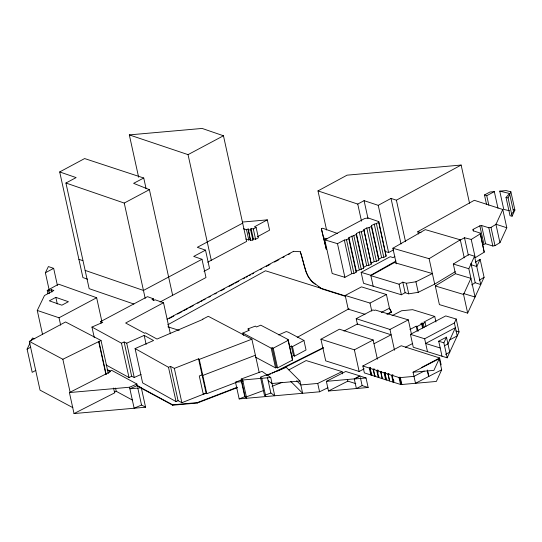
<?xml version="1.0" encoding="UTF-8"?>
<svg xmlns="http://www.w3.org/2000/svg" width="542" height="542" viewBox="0 0 542 542"><rect width="100%" height="100%" fill="white"/><g stroke="black" fill="none" stroke-linecap="round" stroke-linejoin="round"><path stroke-width="0.81" d="M363.899 230.438L363.899 229.53L366.785 227.986L369.027 227.681L371.317 226.448L371.487 225.452L378.716 222.477L378.77 221.603L368.35 218.019L364.874 218.419L324.793 239.849L332.192 273.5L344.888 277.328L351.731 273.703L353.926 273.425L356.128 272.226L356.318 271.237L348.919 237.586L356.229 234.55L356.385 233.575L359.299 232.003L361.338 231.8L363.899 230.438L371.297 264.083L368.736 265.445L366.697 265.655L363.784 267.226L363.628 268.195L356.318 271.237M371.297 264.083L363.899 229.53M459.555 240.458L464.501 237.748L471.228 239.449L475.246 257.707L484.209 252.172L480.219 233.094L473.166 230.777L473.058 229.395L479.853 225.858L481.574 225.499L488.823 227.762L490.991 227.389L495.944 224.408L502.78 209.49L474.311 200.303L417.828 231.637L418.349 234.022M484.209 252.172L480.219 233.094M253.331 238.785L255.567 239.239L258.385 237.762L256.122 227.457L253.304 228.934L251.068 228.48L253.331 238.785L252.87 240.079L250.424 240.37L248.189 228.961L246.522 229.7L243.405 228.738M250.424 240.37L248.189 228.961M371.297 263.182L374.183 261.63L376.426 261.325L378.716 260.092L378.885 259.103L381.609 257.64L383.817 257.362L386.114 256.122L378.77 221.603M356.128 272.226L348.73 238.575L348.919 237.586M252.87 240.079L250.607 229.774L251.068 228.48M463.41 293.5L475.043 297.009L468.823 268.71L474.528 256.264L468.986 254.435L453.315 264.029L455.449 273.73L470.944 278.358L463.559 294.469L467.665 313.113L439.399 304.611L435.301 285.959L455.436 273.683M499.758 191.143L509.534 193.467L506.025 197.471L510.036 215.73L512.095 216.19L508.078 197.925L510.882 191.8L506.086 190.588L499.758 191.143L503.775 209.408L509.473 210.757M467.665 313.113L484.081 277.294L480.124 259.3L476.791 266.569L471.255 264.74M447.17 357.815L443.878 342.815L446.466 337.165L438.708 341.209L442.008 356.209L447.17 357.815L459.04 331.934L456.201 319.021L445.741 315.925L410.443 334.339L413.282 347.253L442.008 356.209M449.785 339.848L457.218 335.904L454.379 322.991L456.201 319.021M439.25 358.702L433.905 370.355L413.058 372.205L415.497 383.289L441.683 369.786L439.25 358.702L413.058 372.205M441.683 369.786L436.344 381.446L401.168 384.563L399.644 377.652L400.274 377.3L401.798 384.21L401.168 384.563M482.509 244.821L485.591 243.758L492.841 246.021L495.009 245.648L499.954 242.667L506.79 227.748L502.78 209.49M512.095 216.19L514.9 210.059L510.882 191.8M49.146 289.868L45.386 272.762L48.38 266.569L53.658 268.344L57.418 285.451M42.506 334.285L37.263 310.444L44.478 295.519L53.861 290.478L51.368 289.645L48.855 290.993L47.229 290.444L47.947 293.73M35.84 370.396L32.202 372.34L27.1 349.123L29.959 343.208M31.029 340.986L32.459 338.032L34.763 338.804M511.54 214.015L513.545 211.726L509.534 193.467M471.228 239.449L480.198 233.914M475.348 262.226L480.124 259.3M479.304 280.228L484.081 277.294M471.648 284.916L475.212 282.734L480.747 284.57L474.528 256.264M396.304 263.812L392.875 248.222L429.108 258.69L460.3 239.815L464.27 257.863M394.874 256.59L393.004 257.599L390.267 256.678L361.141 272.341L363.547 283.297L401.385 294.773L405.111 292.714L408.709 293.832L418.248 292.321L434.698 284.116L455.26 271.684M392.875 248.222L425.294 229.639L460.3 239.815M361.141 272.341L370.775 275.261L395.999 260.993M370.721 370.742L371.561 374.583L370.863 374.969L364.359 372.896L362.842 365.986L369.346 368.059L370.62 367.855L369.895 368.255L371.419 375.166L374.651 376.195L375.43 375.762M380.653 371.704L382.171 378.621L378.844 377.571L377.327 370.66L380.653 371.704L381.602 371.406L380.863 371.798L382.388 378.716L385.613 379.746L386.988 379.529L386.25 379.942L384.732 373.025L385.47 372.618L384.095 372.835L380.863 371.798M167.695 324.834L265.485 270.776L345.444 295.979M297.212 337.361L349.068 308.696M399.061 284.211L402.787 282.145L406.392 283.27L415.924 281.759L432.374 273.554L394.38 262.585L370.863 275.648L399.061 284.211L401.385 294.773M364.197 368.824L359.143 371.48L325.695 360.85L320.932 339.204L339.4 329.211L373.153 339.963L377.381 359.211M377.327 370.66L378.167 370.193L376.724 370.443L373.445 369.4L374.962 376.317L378.241 377.354L379.075 376.907M371.419 375.166L372.144 374.766M384.732 373.025L387.964 374.048L389.081 373.675L388.18 374.163L389.698 381.08L393.065 382.144L393.987 381.643M369.895 368.255L373.126 369.285L374.237 368.966L373.445 369.4M388.18 374.163L391.548 375.233L393.011 374.901L392.164 375.362L393.682 382.279L400.531 384.454L401.798 384.21M326.575 229.977L317.985 190.899L357.754 204.077L364.075 200.648L378.228 205.337L391.019 198.413L396.398 200.194L461.14 165.053L469.541 203.25M153.745 300.437L153.386 298.805L151.97 299.577L153.908 300.329L155.012 299.767L163.521 302.734L170.351 333.764M321.067 288.297L311.907 281.359L308.357 276.793L306.142 271.928L300.309 251.732L293.54 251.325L167.031 319.252M282.7 257.667L284.157 256.874M288.527 254.496L289.984 253.703M324.793 239.849L337.49 243.676L344.333 240.052L346.528 239.774L348.73 238.575M257.409 236.759L269.577 230.167L267.314 219.862L254.428 226.847L256.122 227.457M385.464 251.508L388.614 252.545L393.587 249.855M317.985 190.899L347.076 175.161L461.14 165.053M288.933 369.854L306.128 360.559L342.016 371.609L342.51 373.885M392.164 375.362L399.014 377.537L400.274 377.3M486.56 204.497L484.467 194.971L489.954 192.017L494.324 191.631L497.976 208.236M484.467 194.971L486.75 195.696L494.324 191.631M291.372 346.026L292.463 346.616L303.94 340.451L306.034 349.969L294.557 356.135L293.466 355.545L291.372 346.026L289.469 346.866M47.229 290.444L58.611 284.184L96.652 297.734L101.713 320.749M72.852 407.645L40.033 390.145L29.309 341.365L65.562 321.968L101.022 340.478L108.292 373.546M163.521 302.734L125.636 323.018L144.619 333.235L145.588 332.815L157.017 339.062L202.945 319.353L202.566 319.238L208.284 316.304L251.874 339.19L259.239 372.7M169.355 318.439L173.826 316.04M177.559 314.035L182.037 311.636M183.528 310.837L187.999 308.439M189.497 307.639L193.223 305.634M197.701 303.235L199.192 302.436M200.682 301.637L202.18 300.837M203.67 300.031L205.161 299.231M208.894 297.233L210.384 296.433M214.862 294.035L216.353 293.229M220.831 290.83L224.557 288.832M229.036 286.427L233.507 284.028M235.004 283.229L238.731 281.23M243.209 278.825L244.699 278.026M246.19 277.226L247.687 276.427M249.178 275.627L250.668 274.828M252.159 274.028L253.656 273.222M260.363 269.631L261.854 268.839M266.318 266.44L270.045 264.449M274.516 262.057L278.988 259.659M138.63 177.22L129.321 134.897L188.047 154.633L223.46 135.771L246.685 241.414L207.722 262.172M45.386 272.762L53.658 268.344M37.263 310.444L59.031 317.781L96.652 297.734M242.674 223.155L197.315 247.315L205.513 250.14L209.53 268.398L203.968 271.359M205.513 250.14L193.704 256.427L201.983 259.272L205.994 277.531L160.053 302.002M27.1 349.123L30.738 347.178M201.983 259.272L143.454 290.444L85.141 270.404M87.614 279.198L82.919 277.579L59.695 171.936L84.627 158.562L143.745 178.006L146.103 188.731M133.888 304.035L89.152 288.662L65.928 183.02L76.124 177.593L59.695 171.936M65.928 183.02L124.24 203.06L149.409 189.653L172.641 295.295M55.846 297.362L49.315 300.83L61.869 305.187L68.407 301.704L55.846 297.362L57.289 303.94M101.076 323.174L100.717 321.541L147.485 296.657L153.386 298.805M410.443 334.339L424.65 338.77L454.379 322.991M365.017 314.313L348.221 309.164L345.213 295.471L361.48 286.867L386.426 294.509L389.522 308.594L391.487 312.219L387.747 314.191M386.907 314.191L391.399 311.826L389.434 308.202L381.222 312.483M362.842 365.986L401.236 345.749L439.637 357.971L441.161 364.881M421.513 367.517L439.637 357.971M143.745 178.006L133.61 183.332L149.409 189.653M320.932 339.204L354.38 349.827L373.153 339.963M409.894 329.516L416.195 326.203L417.049 326.514L421.71 324.069L422.577 328.032M421.71 324.069L420.775 323.737L422.076 323.059L423.261 323.472L425.07 322.517L425.944 326.48M292.49 359.244L288.161 339.549L287.199 340.051L288.127 340.396L292.456 360.091L277.565 367.889L276.488 367.51L275.532 367.876L255.397 357.103M288.161 339.549L260.763 325.18L256.468 326.962L255.39 326.108L248.073 328.852L249.435 330.193L242.863 333.018L271.196 348.188L272.159 347.815L273.236 348.194L288.127 340.396M357.422 324.279L356.189 318.676L372.869 309.943L374.441 310.417L375.206 310.017L408.322 319.868L411.486 334.279M343.96 331.04L357.368 324.028L391.128 334.793L373.987 343.743M345.213 295.471L370.003 303.066L386.426 294.509M356.189 318.676L389.955 329.448L408.322 319.868M435.958 321.982L434.738 316.433L423.864 322.09L425.07 322.517M405.341 347.3L412.692 343.465M444.433 345.782L447.956 343.946L455.409 327.686L425.687 343.465L440.199 347.991M445.531 354.366L449.765 352.164L446.466 337.165M424.19 371.046L413.973 376.378L399.644 377.652M392.029 315.701L401.595 310.756L412.611 309.672L434.738 316.433M114.328 392.286L116.239 391.31L132.6 400.186M326.372 381.351L345.721 371.48L360.003 375.952L354.265 378.878L326.372 381.351L328.493 391.006L368.14 387.489L366.046 377.97L360.03 376.08L354.299 379.007L366.046 377.97M328.493 391.006L347.842 381.134L355.776 383.614M368.14 387.489L362.124 385.606L356.392 388.533L354.265 378.878M141.306 387.781L129.877 388.797L137.255 385.592L141.306 387.781L145.581 407.218L74.03 413.56L69.41 392.564L110.019 371.88L109.078 371.616L111.625 370.315L136.916 384.027L137.444 386.446M74.03 413.56L114.64 392.882L113.569 388.038M323.323 347.639L272.219 373.181M323.411 348.025L277.579 371.067M29.309 341.365L62.858 359.258L101.022 340.478M321.399 228.812L326.298 249.232L321.399 228.812L322.598 228.216L337.564 233.507M296.643 380.782L300.803 384.949L317.734 383.445L342.016 371.609M235.506 382.225L243.012 381.561L241.109 380.03L235.506 382.225L239.178 398.919L319.57 391.791L327.917 387.726M268.459 374.969L270.715 373.892M100.717 321.541L102.777 322.348L91.957 327.05L121.462 343.208L124.118 341.995L126.713 343.181L144.172 335.423L153.582 340.525L135.08 348.574L168.508 367.293L170.527 366.372L174.334 368.391L198.548 358.845L199.266 359.393L206.807 393.695L235.858 382.537M135.08 348.574L142.621 382.876L176.055 401.595L178.067 400.673L181.875 402.692L206.089 393.14L206.807 393.695M106.137 364.99L129.003 377.51L131.659 376.297L134.253 377.483L141.083 374.447M245.668 239.042L248.785 240.004L250.451 239.266M278.656 334.909L286.237 331.562L288.161 332.138L303.94 340.451M291.562 356.385L293.466 355.545M69.41 392.564L129.531 387.232L136.916 384.027M145.581 407.218L141.53 405.023L134.145 408.228L129.531 387.232M266.312 375.254L286.264 367.347L299.943 381.033L302.639 393.296L290.749 381.392M272.077 386.297L282.057 382.34M239.178 398.919L244.774 396.724L246.685 398.255L242.674 379.996L241.258 379L262.03 371.358L270.729 377.51L274.747 395.768L270.858 393.018L267.369 377.137M199.266 359.393L251.874 339.19M255.397 355.234L202.796 375.437L202.071 374.881L199.287 375.985L203.297 394.244L206.089 393.14L198.548 358.845M240.573 380.728L242.138 380.125M136.57 385.328L172.647 404.82L197.173 402.645L237.227 387.245M141.076 388.106L172.729 405.206L197.261 403.038L237.315 387.638M266.847 374.759L260.451 377.11L261.772 378.302L265.79 396.561L264.462 395.369L260.627 377.903M263.737 390.464L245.275 397.259L241.258 379M265.173 395.104L270.858 393.018M248.161 230.072L250.607 229.774M129.321 134.897L202.132 128.44L223.46 135.771M242.667 222.044L267.314 219.862M242.674 379.996L270.729 377.51M299.943 381.033L272.05 383.506L268.161 380.755M506.025 197.471L508.078 197.925M513.301 209.659L514.9 210.059M455.822 330.979L459.04 331.934M453.315 264.029L468.823 268.71M435.301 285.959L463.559 294.469M438.708 341.209L443.878 342.815M321.962 288.94L345.369 296.318M386.25 379.942L389.488 380.958L387.964 374.048M167.898 326.826L179.206 330.39M495.72 224.178L506.79 227.748M417.828 231.637L421.032 232.694M78.902 259.32L82.818 260.668M323.798 237.884L326.948 239.008M292.097 359.956L292.456 360.091M107.194 369.583L110.094 371.067M107.282 369.976L110.182 371.46M315.261 284.225C304.489 277.341 304.455 262.924 300.397 252.125L300.309 251.732M318.533 286.704L321.155 288.69M495.944 224.408L499.954 242.667M486.75 195.696L488.843 205.222M490.991 227.389L495.009 245.648M488.823 227.762L492.841 246.021M481.574 225.499L485.591 243.758M479.853 225.858L483.864 244.117M473.058 229.395L473.41 230.98M470.944 263.331L475.212 282.734M464.501 237.748L468.342 255.214M429.108 258.69L434.698 284.116M415.924 281.759L418.248 292.321M396.398 200.194L405.524 241.712M423.261 323.472L424.129 327.436M422.076 323.059L423.119 327.808M424.65 338.77L427.496 351.677M391.019 198.413L401.046 243.995M427.448 370.179L428.844 376.514M427.238 370.105L428.627 376.439M417.049 326.514L418.099 331.27M416.195 326.203L417.245 330.959M406.392 283.27L408.709 293.832M402.787 282.145L405.111 292.714M378.228 205.337L388.614 252.545M378.716 222.477L386.114 256.122M376.419 223.71L383.817 257.362M374.21 223.988L381.609 257.64M391.399 311.826L391.487 312.219M371.487 225.452L378.885 259.103M371.317 226.448L378.716 260.092M364.075 200.648L368.011 218.555M369.027 227.681L376.426 261.325M389.955 329.448L394.522 350.227M399.759 377.137L401.283 384.048M366.785 227.986L374.183 261.63M399.014 377.537L400.531 384.454M357.754 204.077L361.507 221.17M361.338 231.8L368.736 265.445M370.775 275.261L373.181 286.217M393.485 379.332L393.817 380.87M391.548 375.233L393.065 382.144M359.299 232.003L366.697 265.655M356.385 233.575L363.784 267.226M356.229 234.55L363.628 268.195M370.003 303.066L371.771 311.122M384.834 372.422L386.189 378.567M353.885 235.804L361.284 269.455M384.095 372.835L385.613 379.746M351.826 236.027L359.224 269.679M377.55 369.996L378.059 372.3M376.724 370.443L378.241 377.354M346.528 239.774L353.926 273.425M373.126 369.285L374.651 376.195M344.333 240.052L351.731 273.703M370.044 367.672L370.382 369.21M369.346 368.059L370.863 374.969M337.49 243.676L344.888 277.328M354.38 349.827L359.143 371.48M360.383 377.666L362.124 385.606M347.49 379.522L347.842 381.134M293.54 251.325L293.622 251.718M317.734 383.445L319.57 391.791M292.463 346.616L294.557 356.135M253.304 228.934L255.567 239.239M273.236 348.194L277.565 367.889M246.522 229.7L248.785 240.004M272.159 347.815L276.488 367.51M271.196 348.188L275.532 367.876M248.073 328.852L248.432 330.491M242.863 333.018L243.405 335.478M241.109 380.03L244.774 396.724M188.047 154.633L211.272 260.275M197.173 402.645L197.261 403.038M174.334 368.391L181.875 402.692M170.527 366.372L178.067 400.673M168.508 367.293L176.055 401.595M172.647 404.82L172.729 405.206M124.24 203.06L145.202 298.385M144.172 335.423L146.15 344.407M137.79 388.018L141.53 405.023M126.713 343.181L134.253 377.483M124.118 341.995L131.659 376.297M121.462 343.208L129.003 377.51M115.527 388.079L116.239 391.31M98.929 341.467L106.198 374.536M98.624 341.325L105.893 374.393M91.957 327.05L94.288 337.673M59.031 317.781L60.657 325.18M51.368 289.645L51.91 292.111M48.855 290.993L49.397 293.459M62.858 359.258L70.128 392.327"/></g></svg>
